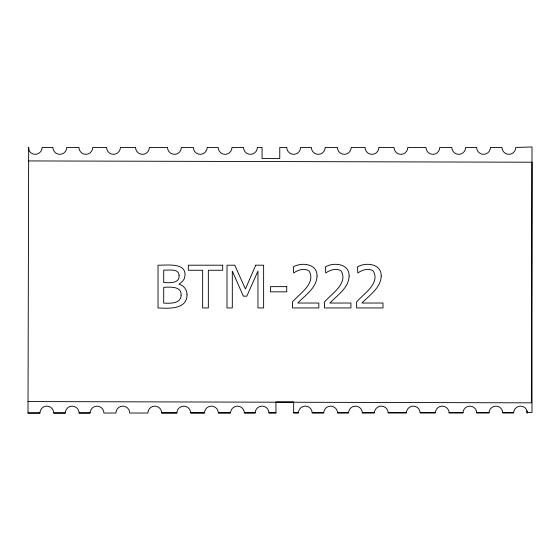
<?xml version="1.0" encoding="UTF-8"?>
<svg xmlns="http://www.w3.org/2000/svg" width="560" height="560" viewBox="0 0 560 560"><rect width="100%" height="100%" fill="white"/><g stroke="black" fill="none" stroke-linecap="round" stroke-linejoin="round"><path stroke-width="0.84" d="M527.415 413.021L526.491 409.57A6.902 6.902 0 0 0 513.849 411.236L513.611 413.021L502.81 413.021L502.579 411.236A6.902 6.902 0 0 0 489.244 411.236L489.006 413.021L476.77 413.021L476.539 411.236A6.902 6.902 0 0 0 463.204 411.236L462.966 413.021L449.141 413.021L448.903 411.236A6.902 6.902 0 0 0 435.568 411.236L435.337 413.021L420.175 413.021L419.944 411.236A6.902 6.902 0 0 0 406.609 411.236L406.371 413.021L388.199 413.021L387.961 411.236A6.902 6.902 0 0 0 374.626 411.236L374.395 413.021L362.362 413.021L362.124 411.236A6.902 6.902 0 0 0 348.796 411.236L348.558 413.021L337.54 413.021L337.309 411.236A6.902 6.902 0 0 0 323.974 411.236L323.736 413.021L312.2 413.021L311.969 411.236A6.902 6.902 0 0 0 298.634 411.236L298.396 413.021L293.657 413.021L293.657 401.926L275.961 401.926L275.961 413.021L268.961 413.021L268.73 411.236A6.902 6.902 0 0 0 255.395 411.236L255.157 413.021L244.356 413.021L244.125 411.236A6.902 6.902 0 0 0 230.79 411.236L230.552 413.021L218.316 413.021L218.085 411.236A6.902 6.902 0 0 0 204.75 411.236L204.512 413.021L190.687 413.021L190.449 411.236A6.902 6.902 0 0 0 177.114 411.236L176.883 413.021L161.721 413.021L161.49 411.236A6.902 6.902 0 0 0 148.155 411.236L147.917 413.021L129.745 413.021L129.507 411.236A6.902 6.902 0 0 0 116.172 411.236L115.941 413.021L103.908 413.021L103.67 411.236A6.902 6.902 0 0 0 90.342 411.236L90.104 413.021L79.086 413.021L78.855 411.236A6.902 6.902 0 0 0 65.52 411.236L65.282 413.021L53.746 413.021L53.515 411.236A6.902 6.902 0 0 0 39.942 413.007L28 413.021L28.679 147.441L28.679 149.555M39.942 413.021L28 413.021M53.746 412.993L65.289 412.979M79.079 412.958L90.118 412.951M161.7 412.86L176.904 412.846M190.659 412.832L204.54 412.811M218.288 412.797L230.587 412.783M244.321 412.769L255.192 412.755M268.926 412.734L275.961 412.727M293.657 412.706L298.438 412.699M312.158 412.685L323.785 412.671M337.491 412.657L348.607 412.643M362.313 412.629L374.451 412.615M388.143 412.594L406.434 412.573M420.119 412.559L435.4 412.538M449.071 412.524L463.036 412.51M476.7 412.496L489.076 412.475M502.74 412.461L513.688 412.447M527.044 412.433L532 412.426L532 146.979L515.781 147.441A6.902 6.902 0 0 1 508.879 154.336A6.902 6.902 0 0 1 501.977 147.441L490.441 147.441A6.902 6.902 0 0 1 483.539 154.336A6.902 6.902 0 0 1 476.637 147.441L465.619 147.441A6.902 6.902 0 0 1 458.717 154.336A6.902 6.902 0 0 1 451.815 147.441L439.782 147.441A6.902 6.902 0 0 1 432.88 154.336A6.902 6.902 0 0 1 425.978 147.441L407.806 147.441A6.902 6.902 0 0 1 400.904 154.336A6.902 6.902 0 0 1 394.002 147.441L378.84 147.441A6.902 6.902 0 0 1 371.938 154.336A6.902 6.902 0 0 1 365.036 147.441L351.211 147.441A6.902 6.902 0 0 1 344.309 154.336A6.902 6.902 0 0 1 337.407 147.441L325.171 147.441A6.902 6.902 0 0 1 318.269 154.336A6.902 6.902 0 0 1 311.367 147.441L300.566 147.441A6.902 6.902 0 0 1 293.664 154.336A6.902 6.902 0 0 1 286.762 147.441L279.762 147.441L279.762 158.536L262.066 158.536L262.066 147.441L257.327 147.441A6.902 6.902 0 0 1 250.425 154.336A6.902 6.902 0 0 1 243.523 147.441L231.987 147.441A6.902 6.902 0 0 1 225.085 154.336A6.902 6.902 0 0 1 218.183 147.441L207.165 147.441A6.902 6.902 0 0 1 200.263 154.336A6.902 6.902 0 0 1 193.361 147.441L181.328 147.441A6.902 6.902 0 0 1 174.426 154.336A6.902 6.902 0 0 1 167.524 147.441L149.352 147.441A6.902 6.902 0 0 1 142.45 154.336A6.902 6.902 0 0 1 135.548 147.441L120.386 147.441A6.902 6.902 0 0 1 113.484 154.336A6.902 6.902 0 0 1 106.582 147.441L92.757 147.441A6.902 6.902 0 0 1 85.855 154.336A6.902 6.902 0 0 1 78.953 147.441L66.717 147.441A6.902 6.902 0 0 1 59.815 154.336A6.902 6.902 0 0 1 52.913 147.441L42.112 147.441A6.902 6.902 0 0 1 29.232 150.892L28.308 147.441M28.644 160.93L532 162.218L531.384 402.85L28.028 401.562M527.044 410.9L527.044 413.021M181.104 295.05C181.181 303.94 169.904 303.436 163.709 303.093L163.709 287.301C169.75 287.126 181.65 285.859 181.104 295.05M187.019 294.826C186.97 309.841 168.154 308.483 158.025 307.944L158.025 265.202C166.852 265.391 188.209 261.905 184.611 277.704C183.813 280.651 181.188 282.597 179.011 284.207C183.813 285.39 187.138 289.898 187.019 294.826M317.044 276.08C316.575 288.036 305.235 295.134 297.808 303.03L318.822 303.03L318.822 307.944L292.446 307.944L292.446 301.945C299.432 293.72 316.295 283.472 309.092 270.998C304.325 267.631 297.983 269.941 293.65 272.979L293.335 266.896C301.728 261.863 317.52 263.753 317.044 276.08M349.132 276.08C348.67 288.036 337.323 295.134 329.903 303.03L350.91 303.03L350.91 307.944L324.534 307.944L324.534 301.945C331.52 293.72 348.383 283.472 341.18 270.998C336.42 267.631 330.071 269.941 325.738 272.979L325.423 266.896C333.816 261.863 349.608 263.753 349.132 276.08M381.22 276.08C380.758 288.036 369.411 295.134 361.991 303.03L383.005 303.03L383.005 307.944L356.622 307.944L356.622 301.945C363.608 293.72 380.471 283.472 373.275 270.998C368.508 267.631 362.166 269.941 357.826 272.979L357.511 266.896C365.904 261.863 381.703 263.753 381.22 276.08M179.095 275.653C179.557 283.913 169.092 282.688 163.709 282.569L163.709 270.053C168.658 270.55 178.913 267.953 179.095 275.653M255.731 265.202L245.427 288.995L234.752 265.202L227.003 265.202L227.003 307.944L232.309 307.944L232.309 271.117L243.362 296.17L246.806 296.17L257.943 271.117L257.943 307.944L263.627 307.944L263.627 265.202L255.731 265.202M222.698 265.202L188.307 265.202L188.307 270.256L202.657 270.256L202.657 307.944L208.341 307.944L208.341 270.256L222.698 270.256L222.698 265.202M286.734 286.643L270.543 286.643L270.543 291.837L286.734 291.837L286.734 286.643"/></g></svg>
